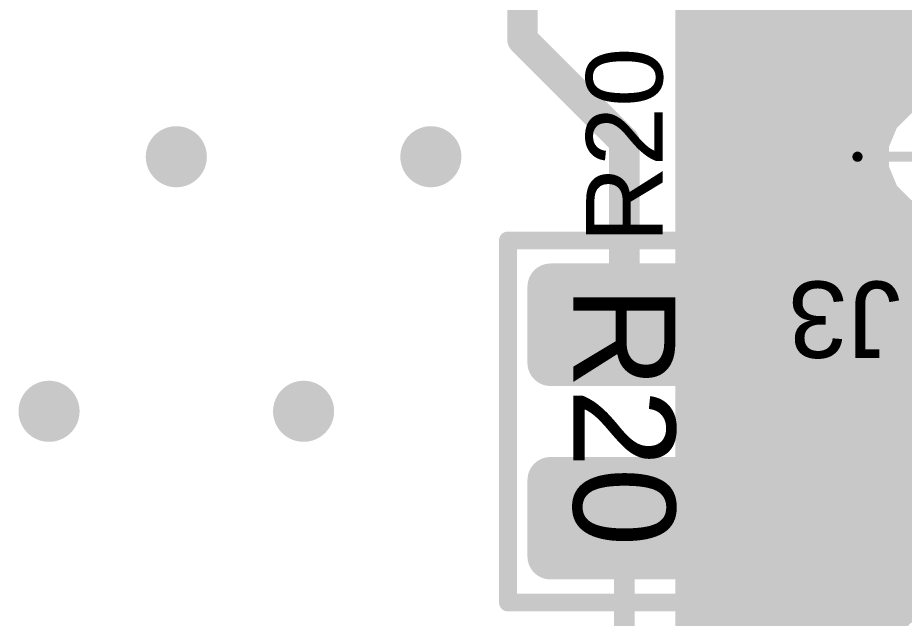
# Model space of a CAD drawing. Header units: inches. Extents: x -3 to 191, y -18 to 93.
# Drawn here: x 141.04 to 149.75, y 14.57 to 20.46 of the extents above; entities that cross this region are included whole.
import ezdxf

# ---------------------------------------------------------------- set-up
doc = ezdxf.new("R2010")
doc.units = ezdxf.units.IN
for name, color, linetype in [('Bottom Layer', 5, 'Continuous'), ('GND 1', 90, 'Continuous'), ('GND 2', 156, 'Continuous'), ('Mechanical 13', 56, 'Continuous'), ('Mechanical 20', 56, 'Continuous'), ('PWR', 16, 'Continuous'), ('Signal L4', 76, 'Continuous'), ('Top Layer', 1, 'Continuous'), ('Top Overlay', 2, 'Continuous'), ('Top Paste', 8, 'Continuous'), ('Top Solder', 216, 'Continuous'), ('Via Holes', 16, 'Continuous')]:
    doc.layers.add(name, color=color, linetype=linetype)
doc.styles.add('Arial', font='', dxfattribs={"height": 0.2})
doc.styles.get('Arial').set_extended_font_data('Arial')

# ---------------------------------------------------------------- blocks, each defined once
blk = doc.blocks.new('RES_0805_294')
at = {"layer": 'Top Layer'}
h = blk.add_hatch(color=1, dxfattribs=at)
edge = h.paths.add_edge_path()
edge.add_arc((-1.325, 0.725), 0.125, 90, 180)
edge.add_line((-1.45, 0.725), (-1.45, -0.725))
edge.add_arc((-1.325, -0.725), 0.125, 180, 270)
edge.add_line((-1.325, -0.85), (-0.575, -0.85))
edge.add_arc((-0.575, -0.725), 0.125, 270, 360)
edge.add_line((-0.45, -0.725), (-0.45, 0.725))
edge.add_arc((-0.575, 0.725), 0.125, 0, 90)
edge.add_line((-0.575, 0.85), (-1.325, 0.85))
h = blk.add_hatch(color=1, dxfattribs=at)
edge = h.paths.add_edge_path()
edge.add_arc((0.575, 0.725), 0.125, 90, 180)
edge.add_line((0.45, 0.725), (0.45, -0.725))
edge.add_arc((0.575, -0.725), 0.125, 180, 270)
edge.add_line((0.575, -0.85), (1.325, -0.85))
edge.add_arc((1.325, -0.725), 0.125, 270, 360)
edge.add_line((1.45, -0.725), (1.45, 0.725))
edge.add_arc((1.325, 0.725), 0.125, 0, 90)
edge.add_line((1.325, 0.85), (0.575, 0.85))
at = {"layer": 'Top Paste'}
h = blk.add_hatch(color=8, dxfattribs=at)
edge = h.paths.add_edge_path()
edge.add_arc((-1.325, 0.725), 0.125, 90, 180)
edge.add_line((-1.45, 0.725), (-1.45, -0.725))
edge.add_arc((-1.325, -0.725), 0.125, 180, 270)
edge.add_line((-1.325, -0.85), (-0.575, -0.85))
edge.add_arc((-0.575, -0.725), 0.125, 270, 360)
edge.add_line((-0.45, -0.725), (-0.45, 0.725))
edge.add_arc((-0.575, 0.725), 0.125, 0, 90)
edge.add_line((-0.575, 0.85), (-1.325, 0.85))
h = blk.add_hatch(color=8, dxfattribs=at)
edge = h.paths.add_edge_path()
edge.add_arc((0.575, 0.725), 0.125, 90, 180)
edge.add_line((0.45, 0.725), (0.45, -0.725))
edge.add_arc((0.575, -0.725), 0.125, 180, 270)
edge.add_line((0.575, -0.85), (1.325, -0.85))
edge.add_arc((1.325, -0.725), 0.125, 270, 360)
edge.add_line((1.45, -0.725), (1.45, 0.725))
edge.add_arc((1.325, 0.725), 0.125, 0, 90)
edge.add_line((1.325, 0.85), (0.575, 0.85))
at = {"layer": 'Top Solder'}
h = blk.add_hatch(color=216, dxfattribs=at)
edge = h.paths.add_edge_path()
edge.add_arc((-1.325, 0.725), 0.2266, 90, 180)
edge.add_line((-1.5516, 0.725), (-1.5516, -0.725))
edge.add_arc((-1.325, -0.725), 0.2266, 180, 270)
edge.add_line((-1.325, -0.9516), (-0.575, -0.9516))
edge.add_arc((-0.575, -0.725), 0.2266, 270, 360)
edge.add_line((-0.3484, -0.725), (-0.3484, 0.725))
edge.add_arc((-0.575, 0.725), 0.2266, 0, 90)
edge.add_line((-0.575, 0.9516), (-1.325, 0.9516))
h = blk.add_hatch(color=216, dxfattribs=at)
edge = h.paths.add_edge_path()
edge.add_arc((0.575, 0.725), 0.2266, 90, 180)
edge.add_line((0.3484, 0.725), (0.3484, -0.725))
edge.add_arc((0.575, -0.725), 0.2266, 180, 270)
edge.add_line((0.575, -0.9516), (1.325, -0.9516))
edge.add_arc((1.325, -0.725), 0.2266, 270, 360)
edge.add_line((1.5516, -0.725), (1.5516, 0.725))
edge.add_arc((1.325, 0.725), 0.2266, 0, 90)
edge.add_line((1.325, 0.9516), (0.575, 0.9516))
at = {"layer": 'Mechanical 13'}
for points in [[(1.778, 1.143, 0.175, 0.175, 0), (-1.778, 1.143, 0.175, 0.175, 0)], [(-1.778, -1.143, 0.175, 0.175, 0), (-1.778, 1.143, 0.175, 0.175, 0)], [(1.778, -1.143, 0.175, 0.175, 0), (1.778, 1.143, 0.175, 0.175, 0)], [(1.778, -1.143, 0.175, 0.175, 0), (-1.778, -1.143, 0.175, 0.175, 0)]]:
    blk.add_lwpolyline(points, format="xyseb", dxfattribs=at)
for points in [[(-1.8217, 1.143, 0.0875, 0.0875, 1), (-1.7343, 1.143, 0.0875, 0.0875, 1)], [(-1.8217, 1.143, 0.0875, 0.0875, 1), (-1.7343, 1.143, 0.0875, 0.0875, 1)], [(1.7343, 1.143, 0.0875, 0.0875, 1), (1.8217, 1.143, 0.0875, 0.0875, 1)], [(1.7343, 1.143, 0.0875, 0.0875, 1), (1.8217, 1.143, 0.0875, 0.0875, 1)], [(-1.8217, -1.143, 0.0875, 0.0875, 1), (-1.7343, -1.143, 0.0875, 0.0875, 1)], [(-1.8217, -1.143, 0.0875, 0.0875, 1), (-1.7343, -1.143, 0.0875, 0.0875, 1)], [(1.7343, -1.143, 0.0875, 0.0875, 1), (1.8217, -1.143, 0.0875, 0.0875, 1)], [(1.7343, -1.143, 0.0875, 0.0875, 1), (1.8217, -1.143, 0.0875, 0.0875, 1)]]:
    blk.add_lwpolyline(points, format="xyseb", close=True, dxfattribs=at)
at = {"layer": 'Mechanical 13', "style": 'Arial'}
blk.add_text('R20', height=1, dxfattribs=at).set_placement((-1.3329, -0.4998))
blk = doc.blocks.new('54138792_322')
at = {"layer": 'Mechanical 20'}
for points in [[(8.38, 34.66, 0.1, 0.1, 0), (8.38, -2.27, 0.1, 0.1, 0)], [(8.38, -2.27, 0.1, 0.1, 0), (-8.38, -2.27, 0.1, 0.1, 0)]]:
    blk.add_lwpolyline(points, format="xyseb", dxfattribs=at)
blk.add_lwpolyline([(8.355, -2.27, 0.05, 0.05, 1), (8.405, -2.27, 0.05, 0.05, 1)], format="xyseb", close=True, dxfattribs=at)
blk.add_lwpolyline([(8.355, -2.27, 0.05, 0.05, 1), (8.405, -2.27, 0.05, 0.05, 1)], format="xyseb", close=True, dxfattribs=at)

msp = doc.modelspace()

# ---------------------------------------------------------------- hatches: boundary and pattern name
at = {"layer": 'Bottom Layer'}
h = msp.add_hatch(color=5, dxfattribs=at)
edge = h.paths.add_edge_path()
edge.add_arc((142.6, 19.1), 0.3, 0, 360)
h = msp.add_hatch(color=5, dxfattribs=at)
edge = h.paths.add_edge_path()
edge.add_arc((145.1, 19.1), 0.3, 0, 360)
h = msp.add_hatch(color=5, dxfattribs=at)
edge = h.paths.add_edge_path()
edge.add_arc((141.35, 16.6), 0.3, 0, 360)
h = msp.add_hatch(color=5, dxfattribs=at)
edge = h.paths.add_edge_path()
edge.add_arc((143.85, 16.6), 0.3, 0, 360)
at = {"layer": 'GND 1'}
h = msp.add_hatch(color=90, dxfattribs=at)
edge = h.paths.add_edge_path()
edge.add_arc((142.6, 19.1), 0.3, 0, 360)
h = msp.add_hatch(color=90, dxfattribs=at)
edge = h.paths.add_edge_path()
edge.add_arc((145.1, 19.1), 0.3, 0, 360)
h = msp.add_hatch(color=90, dxfattribs=at)
edge = h.paths.add_edge_path()
edge.add_arc((141.35, 16.6), 0.3, 0, 360)
h = msp.add_hatch(color=90, dxfattribs=at)
edge = h.paths.add_edge_path()
edge.add_arc((143.85, 16.6), 0.3, 0, 360)
at = {"layer": 'GND 2'}
h = msp.add_hatch(color=156, dxfattribs=at)
edge = h.paths.add_edge_path()
edge.add_arc((142.6, 19.1), 0.3, 0, 360)
h = msp.add_hatch(color=156, dxfattribs=at)
edge = h.paths.add_edge_path()
edge.add_arc((145.1, 19.1), 0.3, 0, 360)
h = msp.add_hatch(color=156, dxfattribs=at)
edge = h.paths.add_edge_path()
edge.add_arc((141.35, 16.6), 0.3, 0, 360)
h = msp.add_hatch(color=156, dxfattribs=at)
edge = h.paths.add_edge_path()
edge.add_arc((143.85, 16.6), 0.3, 0, 360)
at = {"layer": 'PWR'}
h = msp.add_hatch(color=16, dxfattribs=at)
h.paths.add_polyline_path([(129.5, 27), (127.5, 25), (112.5, 25), (108.5, 21), (106.152, 18.652), (106, 18.7065), (105.9239, 18.8902), (105.7832, 19.0309), (105.5995, 19.107), (105.4005, 19.107), (105.2168, 19.0309), (105.0761, 18.8902), (105, 18.7065), (105, 18.5075), (105.0761, 18.3238), (105.2168, 18.1831), (105.4005, 18.107), (105.455, 17.955), (105, 17.5), (105, 14.5998), (104.8168, 14.5239), (104.6761, 14.3832), (104.6, 14.1995), (104.6, 14.0005), (104.6761, 13.8168), (104.8168, 13.6761), (105, 13.6002), (105, 9.5998), (104.8168, 9.5239), (104.6761, 9.3832), (104.6, 9.1995), (104.6, 9.0005), (104.6761, 8.8168), (104.8168, 8.6761), (105, 8.6002), (105, 7.5), (105.85, 6.65), (105.85, 6.5005), (105.9261, 6.3168), (106.0668, 6.1761), (106.2506, 6.1), (106.4, 6.1), (106.5, 6), (146, 6), (146.1441, 6.1441), (146.2506, 6.1), (146.4495, 6.1), (146.6332, 6.1761), (146.7739, 6.3168), (146.85, 6.5005), (146.85, 6.6995), (146.8059, 6.8059), (147.5, 7.5), (147.5, 21.6929), (147.543, 21.7359), (147.6191, 21.9197), (147.6191, 22.1186), (147.543, 22.3024), (147.5, 22.3454), (147.5, 26), (147.8322, 26.3321), (147.8702, 26.3479), (148.0109, 26.4886), (148.0267, 26.5267), (148.198, 26.698), (148.35, 26.6351), (148.35, 26.5005), (148.4261, 26.3168), (148.5668, 26.1761), (148.7506, 26.1), (148.9495, 26.1), (149.1332, 26.1761), (149.2739, 26.3168), (149.35, 26.5005), (149.35, 26.6995), (149.2739, 26.8832), (149.1332, 27.0239), (148.9495, 27.1), (148.815, 27.1), (148.752, 27.252), (148.988, 27.488), (149.0805, 27.488), (149.2642, 27.5642), (149.4049, 27.7048), (149.481, 27.8886), (149.481, 27.981), (150.1591, 28.6591), (150.2547, 28.5634), (150.4385, 28.4873), (150.6374, 28.4873), (150.8212, 28.5634), (150.9618, 28.704), (151.0379, 28.8878), (151.0379, 29), (152.1002, 29), (152.1761, 28.8168), (152.3168, 28.6761), (152.5006, 28.6), (152.6995, 28.6), (152.8832, 28.6761), (153.0239, 28.8168), (153.0998, 29), (154.6002, 29), (154.6761, 28.8168), (154.8168, 28.6761), (155.0006, 28.6), (155.1995, 28.6), (155.3832, 28.6761), (155.5239, 28.8168), (155.5998, 29), (156, 29), (156, 27.5), (154.5, 26), (152.5, 26), (150.7404, 24.2404), (150.5662, 24.2811), (150.5239, 24.3832), (150.3832, 24.5239), (150.1995, 24.6), (150.0006, 24.6), (149.8168, 24.5239), (149.6761, 24.3832), (149.6, 24.1995), (149.6, 24.0005), (149.6761, 23.8168), (149.8168, 23.6761), (149.9189, 23.6338), (150, 23.5), (150, 19.5998), (149.8168, 19.5239), (149.6761, 19.3832), (149.6, 19.1995), (149.6, 19.0005), (149.6761, 18.8168), (149.8168, 18.6761), (150, 18.6002), (150, 14.5998), (149.8168, 14.5239), (149.6761, 14.3832), (149.6, 14.1995), (149.6, 14.0005), (149.6761, 13.8168), (149.8168, 13.6761), (150, 13.6002), (150, 9.5998), (149.8168, 9.5239), (149.6761, 9.3832), (149.6, 9.1995), (149.6, 9.0005), (149.6761, 8.8168), (149.8168, 8.6761), (150, 8.6002), (150, 4.5998), (149.8168, 4.5239), (149.6761, 4.3832), (149.6, 4.1995), (149.6, 4.0005), (149.6761, 3.8168), (149.8168, 3.6761), (150, 3.6002), (150, 3), (101.5, 3), (101.5, 6.1209), (101.6332, 6.1761), (101.7739, 6.3168), (101.85, 6.5005), (101.85, 6.6995), (101.7739, 6.8832), (101.6332, 7.0239), (101.5, 7.0791), (101.5, 11.1209), (101.6332, 11.1761), (101.7739, 11.3168), (101.85, 11.5005), (101.85, 11.6995), (101.7739, 11.8832), (101.6332, 12.0239), (101.5, 12.0791), (101.5, 29.5), (103.5, 31.5), (110.8502, 31.5), (110.9261, 31.3168), (111.0668, 31.1761), (111.2506, 31.1), (111.4495, 31.1), (111.6332, 31.1761), (111.7739, 31.3168), (111.8498, 31.5), (113.3502, 31.5), (113.4261, 31.3168), (113.5668, 31.1761), (113.7506, 31.1), (113.9495, 31.1), (114.1332, 31.1761), (114.2739, 31.3168), (114.3498, 31.5), (115.8502, 31.5), (115.9261, 31.3168), (116.0668, 31.1761), (116.2506, 31.1), (116.4495, 31.1), (116.6332, 31.1761), (116.7739, 31.3168), (116.8498, 31.5), (118.3502, 31.5), (118.4261, 31.3168), (118.5668, 31.1761), (118.7506, 31.1), (118.9495, 31.1), (119.1332, 31.1761), (119.2739, 31.3168), (119.3498, 31.5), (120.8502, 31.5), (120.9261, 31.3168), (121.0668, 31.1761), (121.2506, 31.1), (121.4495, 31.1), (121.6332, 31.1761), (121.7739, 31.3168), (121.8498, 31.5), (123.3502, 31.5), (123.4261, 31.3168), (123.5668, 31.1761), (123.7506, 31.1), (123.9495, 31.1), (124.1332, 31.1761), (124.2739, 31.3168), (124.3498, 31.5), (125.8502, 31.5), (125.9261, 31.3168), (126.0668, 31.1761), (126.2506, 31.1), (126.4495, 31.1), (126.6332, 31.1761), (126.7739, 31.3168), (126.8498, 31.5), (128.3502, 31.5), (128.4261, 31.3168), (128.5668, 31.1761), (128.7506, 31.1), (128.9495, 31.1), (129.1332, 31.1761), (129.2739, 31.3168), (129.3498, 31.5), (129.5, 31.5)])
h.paths.add_polyline_path([(125.1995, 29.6), (125.0006, 29.6), (124.8168, 29.5239), (124.6761, 29.3832), (124.6, 29.1995), (124.6, 29.0005), (124.6761, 28.8168), (124.8168, 28.6761), (125.0006, 28.6), (125.1995, 28.6), (125.3832, 28.6761), (125.5239, 28.8168), (125.6, 29.0005), (125.6, 29.1995), (125.5239, 29.3832), (125.3832, 29.5239)], flags=0)
h.paths.add_polyline_path([(122.6995, 29.6), (122.5006, 29.6), (122.3168, 29.5239), (122.1761, 29.3832), (122.1, 29.1995), (122.1, 29.0005), (122.1761, 28.8168), (122.3168, 28.6761), (122.5006, 28.6), (122.6995, 28.6), (122.8832, 28.6761), (123.0239, 28.8168), (123.1, 29.0005), (123.1, 29.1995), (123.0239, 29.3832), (122.8832, 29.5239)], flags=0)
h.paths.add_polyline_path([(120.1995, 29.6), (120.0006, 29.6), (119.8168, 29.5239), (119.6761, 29.3832), (119.6, 29.1995), (119.6, 29.0005), (119.6761, 28.8168), (119.8168, 28.6761), (120.0006, 28.6), (120.1995, 28.6), (120.3832, 28.6761), (120.5239, 28.8168), (120.6, 29.0005), (120.6, 29.1995), (120.5239, 29.3832), (120.3832, 29.5239)], flags=0)
h.paths.add_polyline_path([(117.6995, 29.6), (117.5006, 29.6), (117.3168, 29.5239), (117.1761, 29.3832), (117.1, 29.1995), (117.1, 29.0005), (117.1761, 28.8168), (117.3168, 28.6761), (117.5006, 28.6), (117.6995, 28.6), (117.8832, 28.6761), (118.0239, 28.8168), (118.1, 29.0005), (118.1, 29.1995), (118.0239, 29.3832), (117.8832, 29.5239)], flags=0)
h.paths.add_polyline_path([(115.1995, 29.6), (115.0006, 29.6), (114.8168, 29.5239), (114.6761, 29.3832), (114.6, 29.1995), (114.6, 29.0005), (114.6761, 28.8168), (114.8168, 28.6761), (115.0006, 28.6), (115.1995, 28.6), (115.3832, 28.6761), (115.5239, 28.8168), (115.6, 29.0005), (115.6, 29.1995), (115.5239, 29.3832), (115.3832, 29.5239)], flags=0)
h.paths.add_polyline_path([(112.6995, 29.6), (112.5006, 29.6), (112.3168, 29.5239), (112.1761, 29.3832), (112.1, 29.1995), (112.1, 29.0005), (112.1761, 28.8168), (112.3168, 28.6761), (112.5006, 28.6), (112.6995, 28.6), (112.8832, 28.6761), (113.0239, 28.8168), (113.1, 29.0005), (113.1, 29.1995), (113.0239, 29.3832), (112.8832, 29.5239)], flags=0)
h.paths.add_polyline_path([(108.5995, 27.107), (108.4005, 27.107), (108.2168, 27.0309), (108.0761, 26.8902), (108, 26.7065), (108, 26.5075), (108.0761, 26.3238), (108.2168, 26.1831), (108.4005, 26.107), (108.5995, 26.107), (108.7832, 26.1831), (108.9239, 26.3238), (109, 26.5075), (109, 26.7065), (108.9239, 26.8902), (108.7832, 27.0309)], flags=0)
h.paths.add_polyline_path([(105.5995, 27.107), (105.4005, 27.107), (105.2168, 27.0309), (105.0761, 26.8902), (105, 26.7065), (105, 26.5075), (105.0761, 26.3238), (105.2168, 26.1831), (105.4005, 26.107), (105.5995, 26.107), (105.7832, 26.1831), (105.9239, 26.3238), (106, 26.5075), (106, 26.7065), (105.9239, 26.8902), (105.7832, 27.0309)], flags=0)
h.paths.add_polyline_path([(103.9495, 27.1), (103.7506, 27.1), (103.5668, 27.0239), (103.4261, 26.8832), (103.35, 26.6995), (103.35, 26.5005), (103.4261, 26.3168), (103.5668, 26.1761), (103.7506, 26.1), (103.9495, 26.1), (104.1332, 26.1761), (104.2739, 26.3168), (104.35, 26.5005), (104.35, 26.6995), (104.2739, 26.8832), (104.1332, 27.0239)], flags=0)
h.paths.add_polyline_path([(110.1995, 24.6), (110.0006, 24.6), (109.8168, 24.5239), (109.6761, 24.3832), (109.6, 24.1995), (109.6, 24.0005), (109.6761, 23.8168), (109.8168, 23.6761), (110.0006, 23.6), (110.1995, 23.6), (110.3832, 23.6761), (110.5239, 23.8168), (110.6, 24.0005), (110.6, 24.1995), (110.5239, 24.3832), (110.3832, 24.5239)], flags=0)
h.paths.add_polyline_path([(147.6995, 4.6), (147.5006, 4.6), (147.3168, 4.5239), (147.1761, 4.3832), (147.1, 4.1995), (147.1, 4.0005), (147.1761, 3.8168), (147.3168, 3.6761), (147.5006, 3.6), (147.6995, 3.6), (147.8832, 3.6761), (148.0239, 3.8168), (148.1, 4.0005), (148.1, 4.1995), (148.0239, 4.3832), (147.8832, 4.5239)], flags=0)
h = msp.add_hatch(color=16, dxfattribs=at)
edge = h.paths.add_edge_path()
edge.add_arc((142.6, 19.1), 0.3, 0, 360)
h = msp.add_hatch(color=16, dxfattribs=at)
edge = h.paths.add_edge_path()
edge.add_arc((145.1, 19.1), 0.3, 0, 360)
h = msp.add_hatch(color=16, dxfattribs=at)
edge = h.paths.add_edge_path()
edge.add_arc((141.35, 16.6), 0.3, 0, 360)
h = msp.add_hatch(color=16, dxfattribs=at)
edge = h.paths.add_edge_path()
edge.add_arc((143.85, 16.6), 0.3, 0, 360)
at = {"layer": 'Signal L4'}
h = msp.add_hatch(color=76, dxfattribs=at)
edge = h.paths.add_edge_path()
edge.add_arc((142.6, 19.1), 0.3, 0, 360)
h = msp.add_hatch(color=76, dxfattribs=at)
edge = h.paths.add_edge_path()
edge.add_arc((145.1, 19.1), 0.3, 0, 360)
h = msp.add_hatch(color=76, dxfattribs=at)
edge = h.paths.add_edge_path()
edge.add_arc((141.35, 16.6), 0.3, 0, 360)
h = msp.add_hatch(color=76, dxfattribs=at)
edge = h.paths.add_edge_path()
edge.add_arc((143.85, 16.6), 0.3, 0, 360)
at = {"layer": 'Top Layer'}
h = msp.add_hatch(color=1, dxfattribs=at)
edge = h.paths.add_edge_path()
edge.add_arc((142.6, 19.1), 0.3, 0, 360)
h = msp.add_hatch(color=1, dxfattribs=at)
edge = h.paths.add_edge_path()
edge.add_arc((145.1, 19.1), 0.3, 0, 360)
h = msp.add_hatch(color=1, dxfattribs=at)
edge = h.paths.add_edge_path()
edge.add_arc((141.35, 16.6), 0.3, 0, 360)
h = msp.add_hatch(color=1, dxfattribs=at)
edge = h.paths.add_edge_path()
edge.add_arc((143.85, 16.6), 0.3, 0, 360)
at = {"layer": 'Via Holes'}
h = msp.add_hatch(color=7, dxfattribs=at)
edge = h.paths.add_edge_path()
edge.add_arc((142.6, 19.1), 0.15, 0, 360)
h = msp.add_hatch(color=7, dxfattribs=at)
edge = h.paths.add_edge_path()
edge.add_arc((145.1, 19.1), 0.15, 0, 360)
h = msp.add_hatch(color=7, dxfattribs=at)
edge = h.paths.add_edge_path()
edge.add_arc((141.35, 16.6), 0.15, 0, 360)
h = msp.add_hatch(color=7, dxfattribs=at)
edge = h.paths.add_edge_path()
edge.add_arc((143.85, 16.6), 0.15, 0, 360)

# ---------------------------------------------------------------- linework, layer by layer
at = {"layer": 'PWR'}
msp.add_lwpolyline([(148.5, 6.5, 1, 1, 0), (148.5, 24, 1, 1, 0)], format="xyseb", dxfattribs=at)
at = {"layer": 'Top Layer'}
for points in [[(146, 20.25, 0.3, 0.3, 0), (146, 23.11, 0.3, 0.3, 0)], [(146, 20.25, 0.3, 0.3, 0), (147, 19.25, 0.3, 0.3, 0)], [(147, 17.45, 0.3, 0.3, 0), (147, 19.25, 0.3, 0.3, 0)], [(147, 14.2, 0.2, 0.2, 0), (147, 15.55, 0.2, 0.2, 0)]]:
    msp.add_lwpolyline(points, format="xyseb", dxfattribs=at)
for points in [[(145.925, 20.25, 0.15, 0.15, 1), (146.075, 20.25, 0.15, 0.15, 1)], [(145.925, 20.25, 0.15, 0.15, 1), (146.075, 20.25, 0.15, 0.15, 1)], [(146.925, 19.25, 0.15, 0.15, 1), (147.075, 19.25, 0.15, 0.15, 1)], [(146.925, 19.25, 0.15, 0.15, 1), (147.075, 19.25, 0.15, 0.15, 1)], [(146.925, 17.45, 0.15, 0.15, 1), (147.075, 17.45, 0.15, 0.15, 1)], [(146.95, 15.55, 0.1, 0.1, 1), (147.05, 15.55, 0.1, 0.1, 1)]]:
    msp.add_lwpolyline(points, format="xyseb", close=True, dxfattribs=at)

# ---------------------------------------------------------------- block references
for name, p, rotation in [('54138792_322', (157.67, 16.83), 180), ('RES_0805_294', (147, 16.5), 270)]:
    msp.add_blockref(name, p, dxfattribs=dict(rotation=rotation))

# ---------------------------------------------------------------- texts
at = {"layer": 'Top Overlay', "style": 'Arial'}
for s, rotation, p in [('R20', 90, (147.3749, 18.2503)), ('J3', 180, (149.7148, 17.8749))]:
    msp.add_text(s, height=0.75, rotation=rotation, dxfattribs=at).set_placement(p)

doc.saveas('drawing.dxf')
